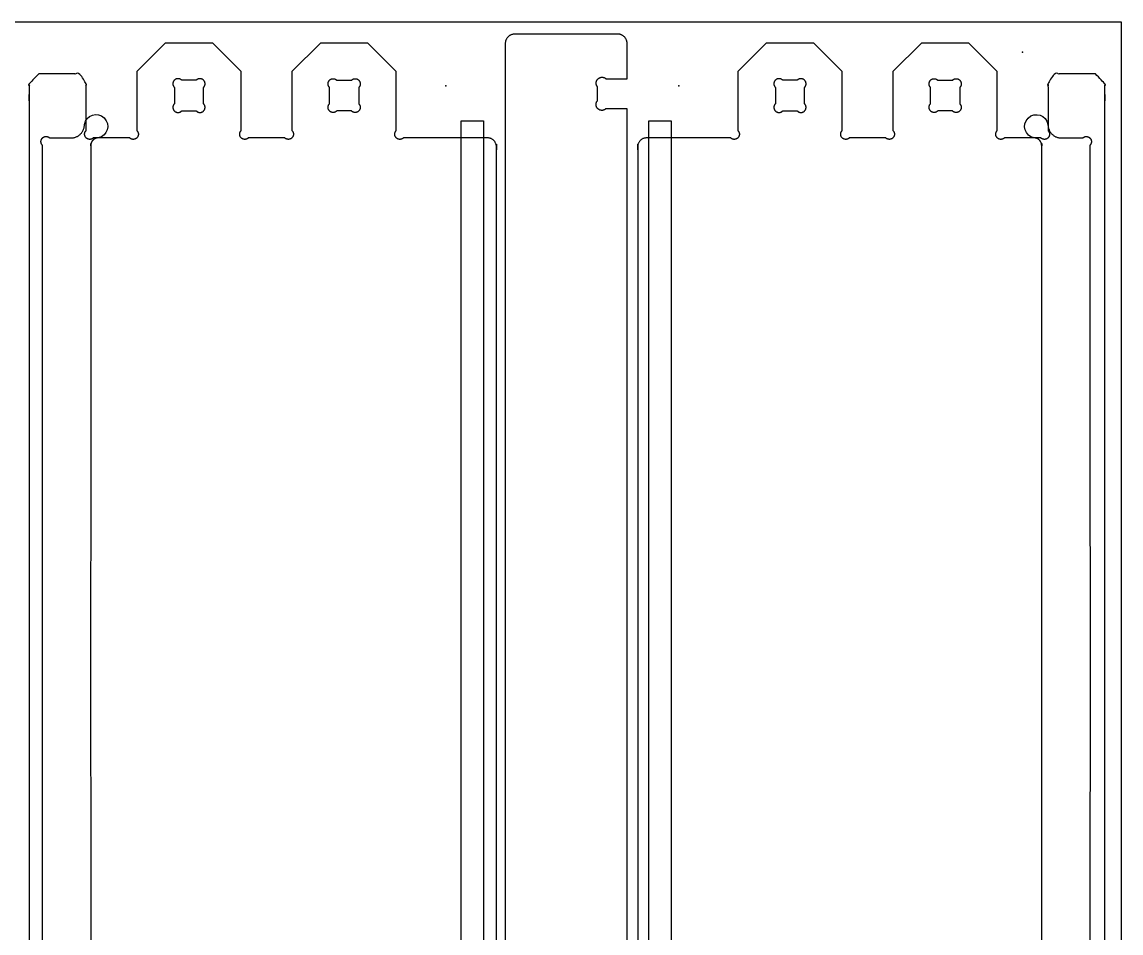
# Model space of a CAD drawing. Header units: millimetres. Extents: x 0 to 2438, y 0 to 1220.
# Drawn here: x 1702 to 2438, y 610 to 1220 of the extents above; entities that cross this region are included whole.
import ezdxf

# ---------------------------------------------------------------- set-up
doc = ezdxf.new("R2010")
doc.units = ezdxf.units.MM
doc.header["$MEASUREMENT"] = 0
for name, color, linetype, true_color in [('Board Fixings', 6, 'Continuous', 0xff00ff), ('Pockets 10mm', 5, 'Continuous', 0x0000ff), ('Profile - inside', 30, 'Continuous', 0xff7f00), ('Profile - outside', 18, 'Continuous', 0x000000), ('Stock Perimeter', 1, 'Continuous', 0xff0007)]:
    doc.layers.add(name, color=color, linetype=linetype, true_color=true_color)

msp = doc.modelspace()

# ---------------------------------------------------------------- linework, layer by layer
at = {"layer": 'Board Fixings'}
for p in [(2372.09, 1199.76), (1985.85, 1177.29), (2141.85, 1177.29)]:
    msp.add_point(p, dxfattribs=at)
at = {"layer": 'Pockets 10mm'}
for p, q in [((1996.16, 1153.76), (2011, 1153.76)), ((1996.16, 425.59), (1996.16, 1153.76)), ((2011, 1153.76), (2011, 425.59)), ((2121.86, 425.59), (2121.86, 1153.76)), ((2121.86, 1153.76), (2136.7, 1153.76)), ((2136.7, 1153.76), (2136.7, 425.59))]:
    msp.add_line(p, q, dxfattribs=at)
for points, knots in [([(1743.78, 1151.36), (1744.8, 1157.64), (1752.47, 1160.17), (1761.58, 1151.28), (1759.25, 1143.56), (1753, 1142.37)], [-1527.012701, -1527.012701, -1527.012701, -1527.012701, -1509.858557, -1509.858557, -1492.712626, -1492.712626, -1492.712626, -1492.712626]), ([(2379.86, 1142.35), (2373.61, 1143.54), (2371.28, 1151.27), (2380.39, 1160.15), (2388.06, 1157.62), (2389.08, 1151.34)], [1492.712626, 1492.712626, 1492.712626, 1492.712626, 1509.858557, 1509.858557, 1527.012701, 1527.012701, 1527.012701, 1527.012701]), ([(1720.54, 1142.33), (1725.27, 1142.35), (1730, 1142.35), (1734.73, 1142.36), (1735.09, 1142.36), (1735.38, 1142.37), (1735.67, 1142.4), (1735.97, 1142.43), (1736.26, 1142.48), (1736.55, 1142.53), (1736.83, 1142.59), (1737.12, 1142.66), (1737.4, 1142.75), (1737.68, 1142.84), (1737.96, 1142.93), (1738.23, 1143.05), (1738.5, 1143.16), (1738.77, 1143.29), (1739.03, 1143.43), (1739.29, 1143.56), (1739.54, 1143.72), (1739.79, 1143.88), (1740.03, 1144.04), (1740.27, 1144.22), (1740.5, 1144.41), (1740.72, 1144.59), (1740.94, 1144.79), (1741.15, 1145), (1741.36, 1145.21), (1741.55, 1145.43), (1741.74, 1145.65), (1741.93, 1145.88), (1742.1, 1146.12), (1742.27, 1146.36), (1742.43, 1146.61), (1742.58, 1146.86), (1742.72, 1147.12), (1742.86, 1147.38), (1742.99, 1147.65), (1743.1, 1147.92), (1743.21, 1148.19), (1743.31, 1148.47), (1743.39, 1148.75), (1743.48, 1149.03), (1743.55, 1149.32), (1743.61, 1149.6), (1743.67, 1149.89), (1743.71, 1150.18), (1743.74, 1150.48), (1743.77, 1150.77), (1743.78, 1151.06), (1743.78, 1151.36)], [-1555.317395, -1555.317395, -1555.317395, -1555.317395, -1541.13149, -1541.13149, -1541.13149, -1540.249087, -1540.249087, -1540.249087, -1539.366683, -1539.366683, -1539.366683, -1538.484279, -1538.484279, -1538.484279, -1537.601876, -1537.601876, -1537.601876, -1536.719472, -1536.719472, -1536.719472, -1535.837068, -1535.837068, -1535.837068, -1534.954664, -1534.954664, -1534.954664, -1534.072261, -1534.072261, -1534.072261, -1533.189857, -1533.189857, -1533.189857, -1532.307453, -1532.307453, -1532.307453, -1531.425049, -1531.425049, -1531.425049, -1530.542646, -1530.542646, -1530.542646, -1529.660242, -1529.660242, -1529.660242, -1528.777838, -1528.777838, -1528.777838, -1527.895434, -1527.895434, -1527.895434, -1527.012701, -1527.012701, -1527.012701, -1527.012701]), ([(2389.08, 1151.34), (2389.08, 1151.05), (2389.1, 1150.75), (2389.12, 1150.46), (2389.15, 1150.17), (2389.2, 1149.87), (2389.25, 1149.59), (2389.31, 1149.3), (2389.38, 1149.01), (2389.47, 1148.73), (2389.55, 1148.45), (2389.65, 1148.17), (2389.77, 1147.9), (2389.88, 1147.63), (2390, 1147.36), (2390.14, 1147.1), (2390.28, 1146.84), (2390.43, 1146.59), (2390.6, 1146.34), (2390.76, 1146.1), (2390.93, 1145.86), (2391.12, 1145.63), (2391.31, 1145.41), (2391.51, 1145.19), (2391.71, 1144.98), (2391.92, 1144.77), (2392.14, 1144.57), (2392.37, 1144.39), (2392.59, 1144.2), (2392.83, 1144.02), (2393.08, 1143.86), (2393.32, 1143.7), (2393.57, 1143.55), (2393.83, 1143.41), (2394.09, 1143.27), (2394.36, 1143.14), (2394.63, 1143.03), (2394.9, 1142.92), (2395.18, 1142.82), (2395.46, 1142.73), (2395.74, 1142.65), (2396.03, 1142.57), (2396.32, 1142.52), (2396.61, 1142.46), (2396.9, 1142.41), (2397.19, 1142.39), (2397.48, 1142.36), (2397.78, 1142.34), (2398.13, 1142.34), (2402.86, 1142.33), (2407.59, 1142.33), (2412.33, 1142.32)], [1527.012701, 1527.012701, 1527.012701, 1527.012701, 1527.895434, 1527.895434, 1527.895434, 1528.777838, 1528.777838, 1528.777838, 1529.660242, 1529.660242, 1529.660242, 1530.542646, 1530.542646, 1530.542646, 1531.425049, 1531.425049, 1531.425049, 1532.307453, 1532.307453, 1532.307453, 1533.189857, 1533.189857, 1533.189857, 1534.072261, 1534.072261, 1534.072261, 1534.954664, 1534.954664, 1534.954664, 1535.837068, 1535.837068, 1535.837068, 1536.719472, 1536.719472, 1536.719472, 1537.601876, 1537.601876, 1537.601876, 1538.484279, 1538.484279, 1538.484279, 1539.366683, 1539.366683, 1539.366683, 1540.249087, 1540.249087, 1540.249087, 1541.13149, 1541.13149, 1541.13149, 1555.317395, 1555.317395, 1555.317395, 1555.317395]), ([(1715.69, 436.2), (1715.67, 553.08), (1715.64, 669.96), (1715.62, 786.84), (1715.64, 903.72), (1715.67, 1020.6), (1715.69, 1137.48)], [-712.913583, -712.913583, -712.913583, -712.913583, -362.279819, -362.279819, -362.279819, -11.646201, -11.646201, -11.646201, -11.646201]), ([(2417.17, 1137.47), (2417.2, 1020.58), (2417.22, 903.7), (2417.24, 786.82), (2417.22, 669.94), (2417.2, 553.06), (2417.17, 436.18)], [11.646201, 11.646201, 11.646201, 11.646201, 362.279819, 362.279819, 362.279819, 712.913583, 712.913583, 712.913583, 712.913583])]:
    msp.add_open_spline(points, degree=3, knots=knots, dxfattribs=at)
for points, weights, knots in [([(1715.69, 1137.48), (1715.02, 1138.15), (1714.68, 1139.01), (1714.68, 1139.91), (1714.68, 1141.92), (1716.1, 1143.34), (1718.11, 1143.34), (1719.01, 1143.34), (1719.87, 1143), (1720.54, 1142.33)], [0.853553390594, 0.853553513396, 0.902369049864, 1, 0.804737854124, 0.804737854124, 1, 0.902372809268, 0.853557272876, 0.853553390825], [-1555.7415102, -1555.7415102, -1555.7415102, -1555.7415102, -1555.6354805, -1555.6354805, -1555.6354805, -1555.4234209, -1555.4234209, -1555.4234209, -1555.3173953, -1555.3173953, -1555.3173953, -1555.3173953]), ([(1753, 1142.37), (1752.68, 1142.37), (1752.35, 1142.34), (1752.03, 1142.28), (1751.71, 1142.21), (1751.39, 1142.12), (1751.09, 1141.99), (1750.79, 1141.87), (1750.5, 1141.71), (1750.23, 1141.53), (1749.95, 1141.35), (1749.7, 1141.14), (1749.47, 1140.91), (1749.24, 1140.68), (1749.03, 1140.42), (1748.85, 1140.15), (1748.66, 1139.88), (1748.51, 1139.59), (1748.38, 1139.29), (1748.26, 1138.98), (1748.16, 1138.67), (1748.1, 1138.35), (1748.04, 1138.03), (1748, 1137.7), (1748, 1137.37), (1747.98, 1020.53), (1747.96, 903.69), (1747.95, 786.84), (1747.96, 670), (1747.98, 553.15), (1748, 436.31), (1748, 435.98), (1748.04, 435.65), (1748.1, 435.33), (1748.16, 435.01), (1748.26, 434.7), (1748.38, 434.4), (1748.51, 434.09), (1748.66, 433.8), (1748.85, 433.53), (1749.03, 433.26), (1749.24, 433.01), (1749.47, 432.77), (1749.7, 432.54), (1749.95, 432.33), (1750.23, 432.15), (1750.5, 431.97), (1750.79, 431.82), (1751.09, 431.69), (1751.39, 431.56), (1751.71, 431.47), (1752.03, 431.41), (1752.35, 431.34), (1752.68, 431.31), (1753, 431.31)], [0.853553390825, 0.85106892907, 0.851325823934, 0.854324075419, 0.851581539463, 0.851581539463, 0.854324075419, 0.851581539463, 0.851581539463, 0.854324075419, 0.851581539463, 0.851581539463, 0.854324075419, 0.851581539463, 0.851581539463, 0.854324075419, 0.851581539463, 0.851581539463, 0.854324075419, 0.851581539463, 0.851581539463, 0.854324075419, 0.851581539463, 0.851581539463, 0.854324075419, 0.854324075419, 0.854324075419, 0.854324075419, 0.854324075419, 0.854324075419, 0.854324075419, 0.851581539463, 0.851581539463, 0.854324075419, 0.851581539463, 0.851581539463, 0.854324075419, 0.851581539463, 0.851581539463, 0.854324075419, 0.851581539463, 0.851581539463, 0.854324075419, 0.851581539463, 0.851581539463, 0.854324075419, 0.851581539463, 0.851581539463, 0.854324075419, 0.851581539463, 0.851581539463, 0.854324075419, 0.851325823934, 0.85106892907, 0.853553390825], [-1492.712626, -1492.712626, -1492.712626, -1492.712626, -1491.731203, -1491.731203, -1491.731203, -1490.749634, -1490.749634, -1490.749634, -1489.768065, -1489.768065, -1489.768065, -1488.786495, -1488.786495, -1488.786495, -1487.804926, -1487.804926, -1487.804926, -1486.823357, -1486.823357, -1486.823357, -1485.841787, -1485.841787, -1485.841787, -1484.860218, -1484.860218, -1484.860218, -1134.327509, -1134.327509, -1134.327509, -783.794799, -783.794799, -783.794799, -782.81323, -782.81323, -782.81323, -781.831661, -781.831661, -781.831661, -780.850091, -780.850091, -780.850091, -779.868522, -779.868522, -779.868522, -778.886952, -778.886952, -778.886952, -777.905383, -777.905383, -777.905383, -776.923814, -776.923814, -776.923814, -775.942391, -775.942391, -775.942391, -775.942391]), ([(2379.86, 431.29), (2380.19, 431.29), (2380.51, 431.32), (2380.83, 431.39), (2381.16, 431.45), (2381.47, 431.55), (2381.77, 431.67), (2382.08, 431.8), (2382.36, 431.95), (2382.64, 432.13), (2382.91, 432.32), (2383.16, 432.52), (2383.39, 432.76), (2383.63, 432.99), (2383.83, 433.24), (2384.02, 433.51), (2384.2, 433.79), (2384.35, 434.07), (2384.48, 434.38), (2384.6, 434.68), (2384.7, 434.99), (2384.76, 435.31), (2384.83, 435.64), (2384.86, 435.96), (2384.86, 436.29), (2384.88, 553.13), (2384.9, 669.98), (2384.92, 786.82), (2384.9, 903.67), (2384.88, 1020.51), (2384.86, 1137.36), (2384.86, 1137.68), (2384.83, 1138.01), (2384.76, 1138.33), (2384.7, 1138.65), (2384.6, 1138.97), (2384.48, 1139.27), (2384.35, 1139.57), (2384.2, 1139.86), (2384.02, 1140.13), (2383.83, 1140.41), (2383.63, 1140.66), (2383.39, 1140.89), (2383.16, 1141.12), (2382.91, 1141.33), (2382.64, 1141.51), (2382.36, 1141.69), (2382.07, 1141.85), (2381.77, 1141.97), (2381.47, 1142.1), (2381.16, 1142.2), (2380.83, 1142.26), (2380.51, 1142.32), (2380.19, 1142.35), (2379.86, 1142.35)], [1, 0.997089272001, 0.997390243056, 1.00090291317, 0.997689832434, 0.997689832434, 1.00090291317, 0.997689832434, 0.997689832434, 1.00090291317, 0.997689832434, 0.997689832434, 1.00090291317, 0.997689832434, 0.997689832434, 1.00090291317, 0.997689832434, 0.997689832434, 1.00090291317, 0.997689832434, 0.997689832434, 1.00090291317, 0.997689832434, 0.997689832434, 1.00090291317, 1.00090291317, 1.00090291317, 1.00090291317, 1.00090291317, 1.00090291317, 1.00090291317, 0.997689832434, 0.997689832434, 1.00090291317, 0.997689832434, 0.997689832434, 1.00090291317, 0.997689832434, 0.997689832434, 1.00090291317, 0.997689832434, 0.997689832434, 1.00090291317, 0.997689832434, 0.997689832434, 1.00090291317, 0.997689832434, 0.997689832434, 1.00090291317, 0.997689832434, 0.997689832434, 1.00090291317, 0.997390243056, 0.997089272001, 1], [775.942391, 775.942391, 775.942391, 775.942391, 776.923814, 776.923814, 776.923814, 777.905383, 777.905383, 777.905383, 778.886952, 778.886952, 778.886952, 779.868522, 779.868522, 779.868522, 780.850091, 780.850091, 780.850091, 781.831661, 781.831661, 781.831661, 782.81323, 782.81323, 782.81323, 783.794799, 783.794799, 783.794799, 1134.327509, 1134.327509, 1134.327509, 1484.860218, 1484.860218, 1484.860218, 1485.841787, 1485.841787, 1485.841787, 1486.823357, 1486.823357, 1486.823357, 1487.804926, 1487.804926, 1487.804926, 1488.786495, 1488.786495, 1488.786495, 1489.768065, 1489.768065, 1489.768065, 1490.749634, 1490.749634, 1490.749634, 1491.731203, 1491.731203, 1491.731203, 1492.712626, 1492.712626, 1492.712626, 1492.712626]), ([(2412.33, 1142.32), (2412.99, 1142.98), (2413.85, 1143.32), (2414.75, 1143.32), (2416.76, 1143.32), (2418.18, 1141.9), (2418.18, 1139.89), (2418.18, 1138.99), (2417.84, 1138.13), (2417.17, 1137.47)], [1, 1.00000454811, 1.05719550642, 1.17157287494, 0.942809041328, 0.942809041328, 1.17157287494, 1.05719112928, 1.00000017087, 0.999999999731], [1555.3173953, 1555.3173953, 1555.3173953, 1555.3173953, 1555.4234209, 1555.4234209, 1555.4234209, 1555.6354806, 1555.6354806, 1555.6354806, 1555.7415102, 1555.7415102, 1555.7415102, 1555.7415102])]:
    msp.add_rational_spline(points, weights, degree=3, knots=knots, dxfattribs=at)
at = {"layer": 'Profile - inside'}
for p, q in [((1818.73, 1181.03), (1808.87, 1181.03)), ((1912.78, 1181.03), (1922.64, 1181.03)), ((2221.23, 1181.03), (2211.37, 1181.03)), ((2315.28, 1181.03), (2325.14, 1181.03)), ((1804.02, 1176.18), (1804.02, 1165.26)), ((1823.58, 1165.26), (1823.57, 1176.18)), ((1907.93, 1165.26), (1907.93, 1176.18)), ((1927.49, 1176.18), (1927.49, 1165.26)), ((2206.52, 1176.18), (2206.52, 1165.26)), ((2226.08, 1165.26), (2226.08, 1176.18)), ((2310.43, 1165.26), (2310.43, 1176.18)), ((2329.99, 1176.18), (2329.99, 1165.26)), ((1808.87, 1160.41), (1818.73, 1160.41)), ((1922.64, 1160.41), (1912.78, 1160.41)), ((2211.37, 1160.41), (2221.23, 1160.41)), ((2325.14, 1160.41), (2315.28, 1160.41))]:
    msp.add_line(p, q, dxfattribs=at)
for points, weights, knots in [([(1808.87, 1181.03), (1807.86, 1182.03), (1806.44, 1182.03), (1803.01, 1182.03), (1803.01, 1178.6), (1803.01, 1177.18), (1804.02, 1176.18)], [0.853553390595, 0.853553926963, 1, 0.707106781187, 1, 0.853553504965, 0.853553390593], [11.2220861, 11.2220861, 11.2220861, 11.3281146, 11.3281146, 11.5401724, 11.5401724, 11.6462011, 11.6462011, 11.6462011]), ([(1823.57, 1176.18), (1824.58, 1177.18), (1824.58, 1178.6), (1824.58, 1182.03), (1821.15, 1182.03), (1819.73, 1182.03), (1818.73, 1181.03)], [0.853553390593, 0.853553460424, 1, 0.707106781187, 1, 0.853553961879, 0.853553390596], [10.4098086, 10.4098086, 10.4098086, 10.5158374, 10.5158374, 10.7278951, 10.7278951, 10.8339235, 10.8339235, 10.8339235]), ([(1907.93, 1176.18), (1906.93, 1177.18), (1906.93, 1178.6), (1906.93, 1182.03), (1910.36, 1182.03), (1911.78, 1182.03), (1912.78, 1181.03)], [0.853553390593, 0.853553460424, 1, 0.707106781187, 1, 0.853553961879, 0.853553390596], [10.4098086, 10.4098086, 10.4098086, 10.5158374, 10.5158374, 10.7278951, 10.7278951, 10.8339235, 10.8339235, 10.8339235]), ([(1922.64, 1181.03), (1923.64, 1182.03), (1925.06, 1182.03), (1928.49, 1182.03), (1928.49, 1178.6), (1928.49, 1177.18), (1927.49, 1176.18)], [0.853553390595, 0.853553926963, 1, 0.707106781187, 1, 0.853553504965, 0.853553390593], [11.2220861, 11.2220861, 11.2220861, 11.3281146, 11.3281146, 11.5401724, 11.5401724, 11.6462011, 11.6462011, 11.6462011]), ([(2211.37, 1181.03), (2210.36, 1182.03), (2208.94, 1182.03), (2205.51, 1182.03), (2205.51, 1178.6), (2205.51, 1177.18), (2206.52, 1176.18)], [0.853553390595, 0.853553926963, 1, 0.707106781187, 1, 0.853553504965, 0.853553390593], [11.2220861, 11.2220861, 11.2220861, 11.3281146, 11.3281146, 11.5401724, 11.5401724, 11.6462011, 11.6462011, 11.6462011]), ([(2226.08, 1176.18), (2227.08, 1177.18), (2227.08, 1178.6), (2227.08, 1182.03), (2223.65, 1182.03), (2222.23, 1182.03), (2221.23, 1181.03)], [0.853553390593, 0.853553460424, 1, 0.707106781187, 1, 0.853553996794, 0.853553390596], [10.4098086, 10.4098086, 10.4098086, 10.5158374, 10.5158374, 10.7278951, 10.7278951, 10.8339235, 10.8339235, 10.8339235]), ([(2310.43, 1176.18), (2309.43, 1177.18), (2309.43, 1178.6), (2309.43, 1182.03), (2312.86, 1182.03), (2314.28, 1182.03), (2315.28, 1181.03)], [0.853553390593, 0.853553460424, 1, 0.707106781187, 1, 0.853553961879, 0.853553390596], [10.4098086, 10.4098086, 10.4098086, 10.5158374, 10.5158374, 10.7278951, 10.7278951, 10.8339235, 10.8339235, 10.8339235]), ([(2325.14, 1181.03), (2326.15, 1182.03), (2327.57, 1182.03), (2330.99, 1182.03), (2330.99, 1178.6), (2330.99, 1177.18), (2329.99, 1176.18)], [0.853553390595, 0.853553926963, 1, 0.707106781187, 1, 0.853553539881, 0.853553390593], [11.2220861, 11.2220861, 11.2220861, 11.3281146, 11.3281146, 11.5401724, 11.5401724, 11.6462011, 11.6462011, 11.6462011]), ([(1804.02, 1165.26), (1803.01, 1164.25), (1803.01, 1162.83), (1803.01, 1159.4), (1806.44, 1159.4), (1807.86, 1159.4), (1808.87, 1160.41)], [0.853553390594, 0.853553630516, 1, 0.707106781187, 1, 0.853553926963, 0.853553390595], [12.0760618, 12.0760618, 12.0760618, 12.1820905, 12.1820905, 12.3941483, 12.3941483, 12.5001768, 12.5001768, 12.5001768]), ([(1818.73, 1160.41), (1819.73, 1159.4), (1821.15, 1159.4), (1824.58, 1159.41), (1824.58, 1162.83), (1824.58, 1164.25), (1823.58, 1165.26)], [0.853553390595, 0.853553926963, 1, 0.707106781187, 1, 0.853555313731, 0.853553390619], [9.5558329, 9.5558329, 9.5558329, 9.6618617, 9.6618617, 9.8739201, 9.8739201, 9.9799479, 9.9799479, 9.9799479]), ([(1912.78, 1160.41), (1911.77, 1159.4), (1910.35, 1159.4), (1906.93, 1159.41), (1906.93, 1162.83), (1906.93, 1164.25), (1907.93, 1165.26)], [0.853553390595, 0.853553926963, 1, 0.707106781187, 1, 0.853555313731, 0.853553390619], [9.5558329, 9.5558329, 9.5558329, 9.6618617, 9.6618617, 9.8739201, 9.8739201, 9.9799479, 9.9799479, 9.9799479]), ([(1927.49, 1165.26), (1928.49, 1164.25), (1928.49, 1162.83), (1928.49, 1159.4), (1925.06, 1159.4), (1923.64, 1159.4), (1922.64, 1160.41)], [0.853553390594, 0.853553630516, 1, 0.707106781187, 1, 0.853553926963, 0.853553390595], [12.0760618, 12.0760618, 12.0760618, 12.1820905, 12.1820905, 12.3941483, 12.3941483, 12.5001768, 12.5001768, 12.5001768]), ([(2206.52, 1165.26), (2205.51, 1164.25), (2205.51, 1162.83), (2205.51, 1159.4), (2208.94, 1159.4), (2210.36, 1159.4), (2211.37, 1160.41)], [0.853553390594, 0.853553630516, 1, 0.707106781187, 1, 0.853553961879, 0.853553390596], [12.0760618, 12.0760618, 12.0760618, 12.1820905, 12.1820905, 12.3941483, 12.3941483, 12.5001768, 12.5001768, 12.5001768]), ([(2221.23, 1160.41), (2222.23, 1159.4), (2223.65, 1159.4), (2227.08, 1159.41), (2227.08, 1162.83), (2227.08, 1164.25), (2226.08, 1165.26)], [0.853553390595, 0.853553926963, 1, 0.707106781187, 1, 0.853555348646, 0.853553390619], [9.5558329, 9.5558329, 9.5558329, 9.6618617, 9.6618617, 9.8739201, 9.8739201, 9.9799479, 9.9799479, 9.9799479]), ([(2315.28, 1160.41), (2314.28, 1159.4), (2312.85, 1159.4), (2309.43, 1159.41), (2309.43, 1162.83), (2309.43, 1164.25), (2310.43, 1165.26)], [0.853553390596, 0.853553961879, 1, 0.707106781187, 1, 0.853555313731, 0.853553390619], [9.5558329, 9.5558329, 9.5558329, 9.6618617, 9.6618617, 9.8739201, 9.8739201, 9.9799479, 9.9799479, 9.9799479]), ([(2329.99, 1165.26), (2330.99, 1164.25), (2330.99, 1162.83), (2330.99, 1159.4), (2327.56, 1159.4), (2326.14, 1159.4), (2325.14, 1160.41)], [0.853553390594, 0.853553630516, 1, 0.707106781187, 1, 0.853553926963, 0.853553390595], [12.0760618, 12.0760618, 12.0760618, 12.1820905, 12.1820905, 12.3941483, 12.3941483, 12.5001768, 12.5001768, 12.5001768])]:
    msp.add_rational_spline(points, weights, degree=2, knots=knots, dxfattribs=at)
at = {"layer": 'Profile - outside'}
for p, q in [((2100.88, 1211.91), (2031.98, 1211.9)), ((1797.95, 1205.91), (1778.9, 1186.86)), ((1829.7, 1205.91), (1797.95, 1205.91)), ((1848.75, 1186.86), (1829.7, 1205.91)), ((1901.8, 1205.91), (1882.75, 1186.86)), ((1933.55, 1205.91), (1901.8, 1205.91)), ((1952.6, 1186.86), (1933.55, 1205.91)), ((2025.63, 1205.55), (2025.63, 368.03)), ((2107.23, 1181.91), (2107.23, 1205.56)), ((2200.45, 1205.91), (2181.4, 1186.86)), ((2232.2, 1205.91), (2200.45, 1205.91)), ((2251.25, 1186.86), (2232.2, 1205.91)), ((2304.3, 1205.91), (2285.25, 1186.86)), ((2336.05, 1205.91), (2304.3, 1205.91)), ((2355.1, 1186.86), (2336.05, 1205.91)), ((1778.9, 1186.86), (1778.9, 1147.26)), ((1848.75, 1147.26), (1848.75, 1186.86)), ((1882.75, 1186.86), (1882.75, 1147.26)), ((1952.6, 1147.26), (1952.6, 1186.86)), ((2181.4, 1186.86), (2181.4, 1147.26)), ((2251.25, 1147.26), (2251.25, 1186.86)), ((2285.25, 1186.86), (2285.25, 1147.26)), ((2355.1, 1147.26), (2355.1, 1186.86)), ((2093.01, 1181.91), (2107.23, 1181.91)), ((2087.49, 1167.35), (2087.49, 1176.53)), ((2107.21, 1161.91), (2092.94, 1161.91)), ((2107.24, 411.88), (2107.21, 1161.91)), ((1774.05, 1142.41), (1749.75, 1142.41)), ((1877.9, 1142.41), (1853.6, 1142.41)), ((2280.4, 1142.41), (2256.1, 1142.41)), ((2384.25, 1142.41), (2359.95, 1142.41))]:
    msp.add_line(p, q, dxfattribs=at)
for points, weights in [([(2031.98, 1211.9), (2025.63, 1211.9), (2025.63, 1205.55)], [0.91480761899, 0.646867351651, 0.914808002283]), ([(2107.23, 1205.56), (2107.23, 1211.91), (2100.88, 1211.91)], [0.914807874518, 0.646867415534, 0.91480761899])]:
    msp.add_rational_spline(points, weights, degree=2, dxfattribs=at)
for points, weights, knots in [([(1713.15, 1185.27), (1706.8, 1185.27), (1706.8, 1178.92), (1706.8, 786.89), (1706.8, 394.87), (1706.8, 388.52), (1713.15, 388.52), (1725.85, 388.52), (1738.55, 388.52), (1744.9, 388.52), (1744.9, 394.87), (1744.9, 410.7), (1744.9, 426.53)], [0.999999441351, 0.707107130342, 0.999999860338, 0.999999860338, 0.999999860338, 0.707107229098, 0.999999720675, 0.999999720675, 0.999999720675, 0.707107200172, 0.99999944135, 0.99999944135, 0.99999944135], [2928.306426, 2928.306426, 2928.306426, 2928.699125, 2928.699125, 3712.743674, 3712.743674, 3713.136373, 3713.136373, 3738.53637, 3738.53637, 3738.929069, 3738.929069, 3770.588206, 3770.588206, 3770.588206]), ([(1744.9, 1147.26), (1744.9, 1163.09), (1744.9, 1178.92), (1744.9, 1185.27), (1738.55, 1185.27), (1725.85, 1185.27), (1713.15, 1185.27)], [0.99999944135, 0.99999944135, 0.99999944135, 0.707107031585, 0.999999581011, 0.999999581011, 0.999999581011], [5361.744405, 5361.744405, 5361.744405, 5393.403542, 5393.403542, 5393.796241, 5393.796241, 5419.196232, 5419.196232, 5419.196232]), ([(2420.85, 1185.27), (2408.15, 1185.27), (2395.45, 1185.27), (2389.1, 1185.27), (2389.1, 1178.92), (2389.1, 1163.09), (2389.1, 1147.26)], [0.999999581011, 0.999999581011, 0.999999581011, 0.707107031585, 0.99999944135, 0.99999944135, 0.99999944135], [-7532.564477, -7532.564477, -7532.564477, -7507.16448, -7507.16448, -7506.771781, -7506.771781, -7475.112643, -7475.112643, -7475.112643]), ([(2389.1, 426.53), (2389.1, 410.7), (2389.1, 394.87), (2389.1, 388.52), (2395.45, 388.52), (2408.15, 388.52), (2420.85, 388.52), (2427.2, 388.52), (2427.2, 394.87), (2427.2, 786.89), (2427.2, 1178.92), (2427.2, 1185.27), (2420.85, 1185.27)], [0.99999944135, 0.99999944135, 0.99999944135, 0.707107200172, 0.999999720675, 0.999999720675, 0.999999720675, 0.707107229098, 0.999999860338, 0.999999860338, 0.999999860338, 0.707107130342, 0.999999441351], [-5883.956449, -5883.956449, -5883.956449, -5852.297312, -5852.297312, -5851.904612, -5851.904612, -5826.504615, -5826.504615, -5826.111916, -5826.111916, -5042.067369, -5042.067369, -5041.67467, -5041.67467, -5041.67467]), ([(2087.49, 1176.53), (2085.53, 1178.49), (2087.01, 1181.03), (2088.97, 1184.43), (2092.37, 1182.47), (2092.82, 1182.21), (2093.01, 1181.91)], [0.908948093616, 0.763461559226, 0.999984587766, 0.707095883092, 0.999984587766, 0.948273231198, 0.914821825671], [-4339.658561, -4339.658561, -4339.658561, -4338.586361, -4338.586361, -4337.258699, -4337.258699, -4337.024292, -4337.024292, -4337.024292]), ([(2092.94, 1161.91), (2092.75, 1161.61), (2092.31, 1161.35), (2088.9, 1159.39), (2086.94, 1162.79), (2085.43, 1165.4), (2087.49, 1167.35)], [0.914821930405, 0.948273351507, 0.99998473413, 0.707095986586, 0.99998473413, 0.75881710816, 0.91480932055], [-4351.489162, -4351.489162, -4351.489162, -4351.254754, -4351.254754, -4349.927093, -4349.927093, -4348.833838, -4348.833838, -4348.833838]), ([(1749.75, 1142.41), (1748.75, 1141.4), (1747.33, 1141.4), (1743.9, 1141.4), (1743.9, 1144.83), (1743.9, 1146.25), (1744.9, 1147.26)], [0.99999944135, 0.999999476233, 1.17157222075, 0.828426661945, 1.17157222075, 0.999999450893, 0.99999944135], [5361.3202899, 5361.3202899, 5361.3202899, 5361.4263186, 5361.4263186, 5361.6383762, 5361.6383762, 5361.744405, 5361.744405, 5361.744405]), ([(1778.9, 1147.26), (1779.91, 1146.25), (1779.91, 1144.83), (1779.91, 1141.4), (1776.48, 1141.4), (1775.06, 1141.4), (1774.05, 1142.41)], [0.999999441349, 0.99999962304, 1.17157222075, 0.828426661944, 1.17157222075, 0.99999981153, 0.99999944135], [5336.5948511, 5336.5948511, 5336.5948511, 5336.7008799, 5336.7008799, 5336.9129376, 5336.9129376, 5337.0189662, 5337.0189662, 5337.0189662]), ([(1853.6, 1142.41), (1852.6, 1141.4), (1851.18, 1141.4), (1847.75, 1141.4), (1847.75, 1144.83), (1847.75, 1146.25), (1848.75, 1147.26)], [0.999999441349, 0.999999558045, 1.17157222075, 0.828426661945, 1.17157222075, 0.999999450892, 0.999999441349], [5171.3378965, 5171.3378965, 5171.3378965, 5171.4439252, 5171.4439252, 5171.6559828, 5171.6559828, 5171.7620116, 5171.7620116, 5171.7620116]), ([(1882.75, 1147.26), (1883.76, 1146.25), (1883.76, 1144.83), (1883.76, 1141.4), (1880.33, 1141.4), (1878.91, 1141.4), (1877.9, 1142.41)], [0.999999441349, 0.999999541229, 1.17157222075, 0.828426661945, 1.17157222075, 0.999999529184, 0.999999441349], [5146.6124579, 5146.6124579, 5146.6124579, 5146.7184866, 5146.7184866, 5146.9305442, 5146.9305442, 5147.0365729, 5147.0365729, 5147.0365729]), ([(1957.45, 1142.41), (1956.45, 1141.4), (1955.03, 1141.4), (1951.6, 1141.4), (1951.6, 1144.83), (1951.6, 1146.25), (1952.6, 1147.26)], [0.999999441376, 1.0000015783, 1.17157222075, 0.828426661945, 1.17157222075, 0.999999532705, 0.999999441349], [4981.3555033, 4981.3555033, 4981.3555033, 4981.4615311, 4981.4615311, 4981.6735893, 4981.6735893, 4981.7796184, 4981.7796184, 4981.7796184]), ([(1980.6, 431.38), (1997.15, 431.38), (2013.7, 431.38), (2019.7, 431.38), (2019.7, 437.38), (2019.7, 786.89), (2019.7, 1136.41), (2019.7, 1142.41), (2013.7, 1142.41), (1985.58, 1142.41), (1957.45, 1142.41)], [0.999999441376, 0.999999441376, 0.999999441376, 0.707106634596, 0.999999441376, 0.999999441376, 0.999999441376, 0.707106634596, 0.999999441376, 0.999999441376, 0.999999441376], [4174.127101, 4174.127101, 4174.127101, 4207.227712, 4207.227712, 4216.652486, 4216.652486, 4915.680126, 4915.680126, 4925.1049, 4925.1049, 4981.355503, 4981.355503, 4981.355503]), ([(2176.55, 1142.41), (2148.43, 1142.41), (2120.3, 1142.41), (2114.3, 1142.41), (2114.3, 1136.41), (2114.3, 786.89), (2114.3, 437.38), (2114.3, 431.38), (2120.3, 431.38), (2136.85, 431.38), (2153.4, 431.38)], [0.999999441376, 0.999999441376, 0.999999441376, 0.707106634596, 0.999999441376, 0.999999441376, 0.999999441376, 0.707106634596, 0.999999441376, 0.999999441376, 0.999999441376], [-7094.723743, -7094.723743, -7094.723743, -7038.473139, -7038.473139, -7029.048365, -7029.048365, -6330.020727, -6330.020727, -6320.595953, -6320.595953, -6287.495343, -6287.495343, -6287.495343]), ([(2181.4, 1147.26), (2182.41, 1146.25), (2182.41, 1144.83), (2182.41, 1141.4), (2178.98, 1141.4), (2177.56, 1141.4), (2176.55, 1142.41)], [0.999999441349, 0.999999573611, 1.17157222075, 0.828426661945, 1.17157222075, 1.0000015783, 0.999999441376], [-7095.1478577, -7095.1478577, -7095.1478577, -7095.0418286, -7095.0418286, -7094.8297704, -7094.8297704, -7094.7237426, -7094.7237426, -7094.7237426]), ([(2256.1, 1142.41), (2255.1, 1141.4), (2253.68, 1141.4), (2250.25, 1141.4), (2250.25, 1144.83), (2250.25, 1146.25), (2251.25, 1147.26)], [0.999999441349, 0.999999529184, 1.17157222075, 0.828426661945, 1.17157222075, 0.999999541229, 0.999999441349], [-7260.4048118, -7260.4048118, -7260.4048118, -7260.2987831, -7260.2987831, -7260.0867255, -7260.0867255, -7259.9806968, -7259.9806968, -7259.9806968]), ([(2285.25, 1147.26), (2286.26, 1146.25), (2286.26, 1144.83), (2286.26, 1141.4), (2282.83, 1141.4), (2281.41, 1141.4), (2280.4, 1142.41)], [0.999999441349, 0.999999491799, 1.17157222075, 0.828426661945, 1.17157222075, 0.999999558045, 0.999999441349], [-7285.1302505, -7285.1302505, -7285.1302505, -7285.0242217, -7285.0242217, -7284.8121641, -7284.8121641, -7284.7061354, -7284.7061354, -7284.7061354]), ([(2359.95, 1142.41), (2358.95, 1141.4), (2357.53, 1141.4), (2354.1, 1141.4), (2354.1, 1144.83), (2354.1, 1146.25), (2355.1, 1147.26)], [0.99999944135, 0.999999852436, 1.17157222075, 0.828426661944, 1.17157222075, 0.999999663946, 0.999999441349], [-7450.3872046, -7450.3872046, -7450.3872046, -7450.281176, -7450.281176, -7450.0691183, -7450.0691183, -7449.9630896, -7449.9630896, -7449.9630896]), ([(2389.1, 1147.26), (2390.11, 1146.25), (2390.11, 1144.83), (2390.11, 1141.4), (2386.68, 1141.4), (2385.26, 1141.4), (2384.25, 1142.41)], [0.99999944135, 0.999999450893, 1.17157222075, 0.828426661945, 1.17157222075, 0.999999476233, 0.99999944135], [-7475.1126434, -7475.1126434, -7475.1126434, -7475.0066146, -7475.0066146, -7474.794557, -7474.794557, -7474.6885282, -7474.6885282, -7474.6885282])]:
    msp.add_rational_spline(points, weights, degree=2, knots=knots, dxfattribs=at)
at = {"layer": 'Stock Perimeter'}
for p, q in [((0, 1220), (2438, 1220)), ((2438, 1220), (2438, 0))]:
    msp.add_line(p, q, dxfattribs=at)

doc.saveas('drawing.dxf')
